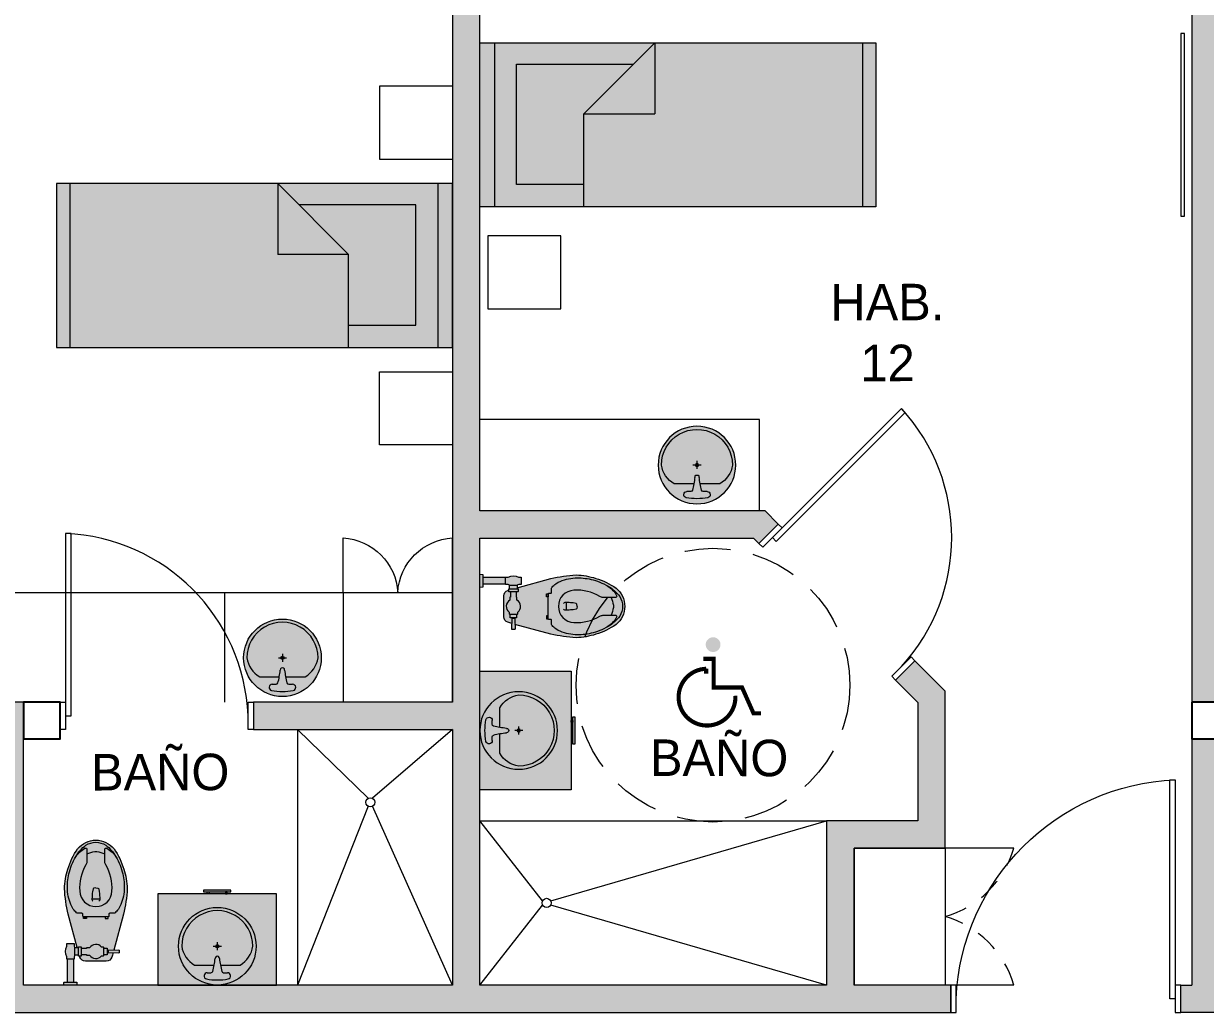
# Model space of a CAD drawing. Header units: metres. Extents: x 51 to 18146, y -212 to 18074.
# Drawn here: x 64.16 to 70.62, y 362.73 to 368.14 of the extents above; entities that cross this region are included whole.
import ezdxf

# ---------------------------------------------------------------- set-up
doc = ezdxf.new("R2010")
doc.units = ezdxf.units.M
doc.linetypes.add('DASHED2', pattern=[0.375, 0.25, -0.125])
doc.linetypes.add('HIDDEN2', pattern=[0.1875, 0.125, -0.0625])
doc.layers.get('0').update_dxf_attribs({"color": 250})
for name, color, linetype, lineweight in [('P0 - Estructura', 250, 'Continuous', 25), ('P0 - Mobiliario', 250, 'Continuous', 9), ('P0 - Paredes', 250, 'Continuous', 20), ('P0 - Puertas', 250, 'Continuous', 13), ('P0 - Textos', 250, 'Continuous', 13)]:
    doc.layers.add(name, color=color, linetype=linetype, lineweight=lineweight)
doc.layers.get('0').freeze()
doc.styles.add('CENTURY GOTHIC', font='GOTHIC.TTF')

# ---------------------------------------------------------------- blocks, each defined once
blk = doc.blocks.new('*U190')
for points in [[(-0.2000000028223909, 0.1499999940817066), (-0.1700000027944513, 0.1499999960497846), (-0.1700000011031333, -2.4600993e-09), (-0.2000000008982423, -2.5655322e-09)], [(0.8299999974989153, 0.1499999995642128), (0.8599999970611937, 0.1499999996696457), (0.8599999986360963, 3.022407e-09), (0.8299999993066485, -8.083161e-10)], [(0.830000002790325, -0.9250000010318336), (0.8299999972968365, 0.0749999984466258), (0.7999999972688967, 0.074999998341193), (0.800000001947478, -0.9250000029999116)]]:
    blk.add_lwpolyline(points, close=True)
blk.add_arc((0.874737891734953, 0.1197378909785973), 1.045695340698735, 182.452029120191, 267.5479714204705)
blk = doc.blocks.new('*U180')
at = {"true_color": 0xffffff, "transparency": 33554648}
h = blk.add_hatch(color=7, dxfattribs=at)
h.dxf.hatch_style = 1
edge = h.paths.add_edge_path()
edge.add_arc((0, -0.2414999999999736), 0.2415, 0, 360)
for p, q in [((0, -0.2163256820948618), (0, -0.2654958906946376)), ((-0.0251743179051118, -0.2414999999999736), (0.0251743179051119, -0.2414999999999736)), ((-0.1415971398016609, -0.3589999999999236), (-0.0194043751166646, -0.3589999999999236)), ((0.019404375116892, -0.3589999999999236), (0.1415971398016609, -0.3589999999999236)), ((-0.0629496485748859, -0.4062846031793584), (-0.0393239013624225, -0.4062846031793584)), ((0.039323901365151, -0.4062846031793584), (0.0629496485751133, -0.4062846031793584)), ((0, -0.4829999999999737), (0, -0.4829999999999737))]:
    blk.add_line(p, q)
for radius in [0.2415, 0.01]:
    blk.add_circle((0, -0.2414999999999736), radius)
for centre, radius, start, end in [((0, -0.2414999999999736), 0.2215, 359.9999991805735, 180.0000010560101), ((-0.0612184111591887, -0.2184225629652019), 0.1619344182730617, 188.1931735702387, 240.240138086049), ((0.0612184111591887, -0.2184225629652019), 0.1619344182730571, 299.7598619139509, 351.8068264297613), ((-0.5623570317511623, -0.2603682471880119), 0.5518385724188483, 345.5522968870517, 353.977452873383), ((0, -0.3172270947050606), 0.0136040385439314, 355.6157637962072, 184.3842362037927), ((0.5623570317486611, -0.2603682471881257), 0.551838572416039, 186.0225471266364, 194.4477031130903), ((-0.062949648574886, -0.4260937162447363), 0.0198091130653746, 89.99999999983065, 256.6163226065404), ((-0.0393239013624225, -0.3943398535229221), 0.0119447496564532, 270, 341.9046449538021), ((0.039323901365151, -0.3943398535229221), 0.0119447496564532, 198.0953550463533, 270), ((0.0629496485751133, -0.4260937162447363), 0.0198091130653746, 283.3836773934596, 90.00000000000003), ((0, -0.0637212258760087), 0.3875729818071575, 259.9649411936483, 280.0350588063517)]:
    blk.add_arc(centre, radius, start, end)
blk = doc.blocks.new('C-F-A')
at = {"layer": 'P0 - Mobiliario'}
for p, q in [((0.5126436360217631, -0.8058662673737853), (0.5126436360217631, -0.8052662952435202)), ((0.5132936360217633, -0.8058662673122807), (0.5132936360239982, -0.8052662952449173)), ((0.5138936368413269, -0.8052662952458485), (0.5138936368413268, -0.8061662672555073)), ((0.5138936368413268, -0.8058662672555073), (0.512643636021763, -0.8058662673737853)), ((0.5132936368413269, -0.8058662672555073), (0.5132936368413269, -0.8061662672555073))]:
    blk.add_line(p, q, dxfattribs=at)
at = {"layer": 'P0 - Mobiliario', "linetype": 'HIDDEN2'}
blk.add_lwpolyline([(0.512643636021763, -0.8058662673742508), (0.5113886368367822, -0.8058662673742508), (0.5113886368349194, -0.8052662673741579)], dxfattribs=at)
at = {"layer": 'P0 - Mobiliario'}
for centre, start, end in [((0.5132767607022898, -0.8058493911148731), 273.0485693599055, 356.9514252186351), ((0.5139105129803642, -0.8058493911148731), 183.0485747813646, 266.9514306400919)]:
    blk.add_arc(centre, 0.0003173252157834, start, end, dxfattribs=at)
at = {"layer": 'P0 - Mobiliario', "xscale": -0.00088, "yscale": 0.00088, "zscale": 0.00088, "rotation": 179.9998453658339}
blk.add_blockref('*U180', (0.512961647482589, -0.8057220125035383), dxfattribs=at)
blk = doc.blocks.new('*U202')
at = {"true_color": 0xe7e8e9, "transparency": 33554687}
h = blk.add_hatch(color=254, dxfattribs=at)
h.dxf.hatch_style = 1
h.paths.add_polyline_path([(-0.0550002811169236, 0.5000000253003237), (-0.0450002811167053, 0.5000000309227062), (-0.0450002923613852, 0.5100000309226881), (-0.0550002923616035, 0.5100000253003055)])
h.paths.add_polyline_path([(-0.1750002923614659, 0.5099999578322832), (-0.0250002923609486, 0.5100000421673395), (-0.0250002923609373, 0.5200000421675608), (-0.175000292361483, 0.5199999578325045)])
h.paths.add_polyline_path([(-0.1550002811163779, 0.4999999690770665), (-0.1450002811166144, 0.4999999746993354), (-0.1450002923612658, 0.5099999746993172), (-0.1550002923610293, 0.5099999690770483)])
h.paths.add_polyline_path([(-0.4249999999998787, -1.827259865e-07), (0.2249999999999261, 9.83908421e-08), (0.2249997188831572, 0.5000000983907285), (-0.4250002811166477, 0.4999998172740136)])
at = {"ltscale": 0.5}
for points in [[(-0.0250002979832743, 0.5200000421675578), (-0.17500029798382, 0.5199999578325015), (-0.1750002923614659, 0.5099999578322832), (-0.0250002923609486, 0.5100000421673395)], [(0.2249997188831572, 0.5000000983907285), (-0.4250002811166951, 0.4999999016090442), (-0.4249999999999261, -9.83909558e-08), (0.2249999999999261, 9.83908421e-08)], [(-0.1550002923610293, 0.5099999690770483), (-0.1450002923612658, 0.5099999746993172), (-0.1450002811166144, 0.4999999746993354), (-0.1550002811163779, 0.4999999690770665)], [(-0.0450002923613852, 0.5100000309226881), (-0.0550002923616035, 0.5100000253003055), (-0.0550002811169236, 0.5000000253003237), (-0.0450002811167053, 0.5000000309227062)]]:
    blk.add_lwpolyline(points, close=True, dxfattribs=at)
blk = doc.blocks.new('INOD-01')
at = {"true_color": 0xffffff, "transparency": 33554687}
h = blk.add_hatch(color=7, dxfattribs=at)
h.dxf.hatch_style = 1
edge = h.paths.add_edge_path()
edge.add_line((0.0002918474736075, -0.0003879760621057), (0.0002382510323397, -0.0001917094035475))
edge.add_line((0.0002382510323397, -0.0001917094035475), (0.000264723326868, -0.0001924088414627))
edge.add_arc((0.0002647808000099, -0.0001902336005938), 2.176e-06, 268.4865112817784, 360.0000000000022)
edge.add_line((0.0002669568000099, -0.0001902336005938), (0.0002669568000099, -0.0001771776005938))
edge.add_arc((0.0002647808000099, -0.0001771776005938), 2.176e-06, 2.1925e-12, 91.51348871822026)
edge.add_line((0.000264723326868, -0.0001750023597248), (0.0002339109941819, -0.0001758164679886))
edge.add_arc((-0.0012528411636875, -0.0006210368612465), 0.0015519836266862, 16.67076979263193, 17.55550343394369)
edge.add_arc((-0.0012528411636865, -0.0006210368612483), 0.0015519836266858, 17.55550343401838, 17.55821374517804)
edge.add_arc((0.000196855750372, -0.0001623293090523), 3.1446300254e-05, 17.55821374521364, 89.99999999978911)
edge.add_line((0.0001968557503721, -0.0001308830087983), (0.0001966447219775, -0.0001308830087983))
edge.add_line((0.0001966447219775, -0.0001308830087983), (8.22866498437e-05, -0.0001308830087983))
edge.add_arc((8.22866498437e-05, -0.0001623293090522), 3.1446300254e-05, 90.00000000000018, 162.4417862543645)
edge.add_arc((0.0015319835646691, -0.0006210368615053), 0.0015519836274946, 162.4417862543076, 162.4444965654751)
edge.add_arc((0.0015319835639032, -0.0006210368612465), 0.0015519836266863, 162.4444965660555, 162.6571959689197)
edge.add_line((5.05556381751e-05, -0.000158409064443), (4.42577066413e-05, -0.000158409064443))
edge.add_line((4.42577066413e-05, -0.000158409064443), (4.42577066413e-05, -0.0001627392005938))
edge.add_line((4.42577066413e-05, -0.0001627392005938), (2.3650696051e-05, -0.0001627392005938))
edge.add_arc((-3.00799999893e-05, -0.0001834942554702), 5.7599999999e-05, 21.12051381918062, 29.7974804259429)
edge.add_line((1.99045488869e-05, -0.0001548707533515), (1.99045488869e-05, -0.0001408000005937))
edge.add_line((1.99045488869e-05, -0.0001408000005937), (1.76000000099e-05, -0.0001408000005937))
edge.add_line((1.76000000099e-05, -0.0001408000005937), (1.76000000099e-05, -1.61280005937e-05))
edge.add_line((1.76000000099e-05, -1.61280005937e-05), (3.29732523855e-05, -1.61280005937e-05))
edge.add_arc((3.29732523855e-05, -1.37280005937e-05), 2.4e-06, 270.0000000000012, 356.9999999999856)
edge.add_line((3.53699632689e-05, -1.38536068887e-05), (3.60960000099e-05, -5.938e-13))
edge.add_line((3.60960000099e-05, -5.938e-13), (-3.60959999901e-05, -5.938e-13))
edge.add_line((-3.60959999901e-05, -5.938e-13), (-3.53699632491e-05, -1.38536068887e-05))
edge.add_arc((-3.29732523657e-05, -1.37280005937e-05), 2.4e-06, 183.0000000000167, 270.0000000000017)
edge.add_line((-3.29732523657e-05, -1.61280005938e-05), (-1.75999999901e-05, -1.61280005937e-05))
edge.add_line((-1.75999999901e-05, -1.61280005937e-05), (-1.75999999901e-05, -0.0001408000005937))
edge.add_line((-1.75999999901e-05, -0.0001408000005937), (-1.99045488671e-05, -0.0001408000005937))
edge.add_line((-1.99045488671e-05, -0.0001408000005937), (-1.99045488671e-05, -0.0001548707533515))
edge.add_arc((3.00800000089e-05, -0.0001834942554702), 5.7599999999e-05, 150.2025195740572, 209.7974804259428)
edge.add_line((-1.99045488671e-05, -0.0002121177575888), (-1.99045488671e-05, -0.0002266112005938))
edge.add_line((-1.99045488671e-05, -0.0002266112005938), (1.99045488869e-05, -0.0002266112005938))
edge.add_line((1.99045488869e-05, -0.0002266112005938), (1.99045488869e-05, -0.000212540447836))
edge.add_arc((-3.00799999892e-05, -0.0001839169457173), 5.7599999999e-05, 330.2025195740569, 338.8794861808192)
edge.add_line((2.3650696051e-05, -0.0002046720005938), (3.73515456954e-05, -0.0002046720005938))
edge.add_line((3.73515456954e-05, -0.0002046720005938), (-1.27050733918e-05, -0.0003879760621057))
edge.add_arc((0.000883996825248, -0.0005864974359908), 0.0009184144113163, 167.5166062891937, 176.3215260692015)
edge.add_arc((0.0003833216351227, -0.0005111474126847), 0.0004161714226488, 182.2621442327413, 197.4133275787918)
edge.add_arc((0.000374725779437, -0.0005146131149671), 0.0004069330158361, 197.3099173398628, 214.6376872902036)
edge.add_arc((0.0001401104933145, -0.0006654765836616), 0.0001284835175649, 218.7559047758317, 269.7595075541422)
edge.add_arc((0.0001390319069012, -0.0006654765836616), 0.0001284835175649, 270.2404924458575, 321.2440952241662)
edge.add_arc((-9.55833792213e-05, -0.0005146131149671), 0.0004069330158361, 325.3623127097956, 342.6900826601273)
edge.add_arc((-0.000104179234907, -0.0005111474126847), 0.0004161714226488, 342.5866724211986, 357.7378557672582)
edge.add_arc((-0.0006048544250323, -0.0005864974359908), 0.0009184144113163, 3.678473930798392, 12.48339371080601)
for p, q in [((-1.75999999901e-05, -0.0001408000005937), (-1.75999999901e-05, -1.61280005938e-05)), ((1.76000000099e-05, -0.0001408000005937), (1.76000000099e-05, -1.61280005938e-05)), ((0.0002066176000099, -0.0001908736005938), (0.0002066176000099, -0.0001765376005938)), ((0.000180593588431, -0.0002072576005938), (0.000180593588431, -0.0002072558843656)), ((0.0001178826573047, -0.0004726958628207), (0.0001612597431683, -0.0004726958628207))]:
    blk.add_line(p, q)
for points in [[(3.29732523855e-05, -1.61280005937e-05, 0.3989595459737203), (3.53699632689e-05, -1.38536068887e-05), (3.60960000099e-05, -5.938e-13), (-3.60959999901e-05, -5.938e-13), (-3.53699632491e-05, -1.38536068887e-05, 0.3989595459737218), (-3.29732523657e-05, -1.61280005938e-05)], [(5.74737066413e-05, -0.000158409064443), (4.42577066413e-05, -0.000158409064443), (4.42577066413e-05, -0.0002090021367445), (5.74737066413e-05, -0.0002090021367445, 0.4142135623730943), (5.98737066413e-05, -0.0002066021367445), (5.98737066413e-05, -0.000160809064443, 0.4142135623735644)]]:
    blk.add_lwpolyline(points, format="xyb", close=True)
for points in [[(3.73515456954e-05, -0.0002046720005938), (-1.27050733918e-05, -0.0003879760621057, 0.0384376232708101), (-3.25254619771e-05, -0.0005275743680697, 0.0662059872184115), (-1.37769603512e-05, -0.0006356920171529, 0.075751054727309), (3.99164801587e-05, -0.0007459077592939, 0.2262934232875251), (0.0001395712001078, -0.0007939589694142, 0.2262934232875266), (0.0002392259200569, -0.0007459077592939, 0.075751054727309), (0.0002929193605669, -0.0006356920171529, 0.0662059872184115), (0.0003116678621927, -0.0005275743680697, 0.0384376232708101), (0.0002918474736075, -0.0003879760621057), (0.0002382510323397, -0.0001917094035475)], [(2.3650696051e-05, -0.0001627392005938, 0.0378785093084316), (1.99045488869e-05, -0.0001548707533515), (1.99045488869e-05, -0.0001408000005937), (-1.99045488671e-05, -0.0001408000005937), (-1.99045488671e-05, -0.0001548707533515, 0.2660558827263071), (-1.99045488671e-05, -0.0002121177575888), (-1.99045488671e-05, -0.0002266112005938), (1.99045488869e-05, -0.0002266112005938), (1.99045488869e-05, -0.000212540447836, 0.0378785093084317), (2.3650696051e-05, -0.0002046720005938)], [(0.0002339109941819, -0.0001758164679886, 0.0038603979375891), (0.0002268591426284, -0.0001529127527126, 1.18259633602e-05), (0.0002268369968987, -0.00015284275771, 0.327052198794663), (0.000196855750372, -0.0001308830087983), (0.0001966447219775, -0.0001308830087983), (8.24976782382e-05, -0.0001308830087983), (8.22866498437e-05, -0.0001308830087983, 0.3270521987946629), (5.2305403317e-05, -0.0001528427577099, 1.18259633601e-05), (5.22832575872e-05, -0.0001529127527126, 0.0009280764907097), (5.05556381751e-05, -0.000158409064443)], [(5.98737066413e-05, -0.0001671552005938), (8.83712000099e-05, -0.0001671552005938), (8.83712000099e-05, -0.0001641573180548), (0.0001056261709735, -0.0001641573180548, -0.5379008791039003), (0.0001708714179404, -0.0001601536005938), (0.000180593588431, -0.0001601536005938), (0.0001825024000099, -0.0001620624121726), (0.0001825024000099, -0.0002053487890149), (0.000180593588431, -0.0002072576005938), (0.0001708714179406, -0.0002072576005938, -0.5380478875231625), (0.0001056172595807, -0.0002032384005938), (8.83712000099e-05, -0.0002032384005938), (8.83712000099e-05, -0.0002002560005938), (5.98737066413e-05, -0.0002002560005938)], [(0.0002021504000099, -0.0001933318851751, 0.0763482395148187), (0.0002066176000099, -0.0001908736005938), (0.000264723326868, -0.0001924088414627, 0.421971777180901), (0.0002669568000099, -0.0001902336005938), (0.0002669568000099, -0.0001771776005938, 0.4219717771809204), (0.000264723326868, -0.0001750023597248), (0.0002066176000099, -0.0001765376005938, 0.0763482395148204), (0.0002021504000099, -0.0001740793160124)], [(0.0001395712002365, -0.0003739555502288), (7.18935035182e-05, -0.0003739555502288, 0.4061813241343537), (6.81073048658e-05, -0.0003774445621311), (6.81073048658e-05, -0.0003878493849188, -0.4440172768090673), (6.20976410165e-05, -0.0003928962984438), (3.97847998381e-05, -0.0003928962984438, 0.1438469578059684), (3.43935864718e-05, -0.0003954436925504, 0.0482381198471497), (1.60773100786e-05, -0.0004157084602697), (7.8783026355e-06, -0.0004293868996631, 0.0993278735155251), (-1.60211943743e-05, -0.0005217433313045, 0.066881327153603), (-8.2041698472e-06, -0.0006088583538911, 0.081512776691417), (2.92823564273e-05, -0.0007020492371039, 0.1112856783503353), (8.56062717975e-05, -0.0007663386674882, 0.1252006655262719), (0.0001395712001721, -0.0007822357323021, 0.1252006655262719), (0.0001935361285468, -0.0007663386674882, 0.1112856783503353), (0.000249860043917, -0.0007020492371039, 0.081512776691417), (0.0002873465701915, -0.0006088583538911, 0.066881327153603), (0.0002951635947186, -0.0005217433313045, 0.0993278735155251), (0.0002712640977088, -0.0004293868996631), (0.0002630650902657, -0.0004157084602697, 0.0482381198471497), (0.0002447488138724, -0.0003954436925504, 0.1438469578059684), (0.0002393576005062, -0.0003928962984438), (0.0002170447593278, -0.0003928962984438, -0.4440172768090673), (0.0002110350954785, -0.0003878493849188), (0.0002110350954785, -0.0003774445621311, 0.4061813241343537), (0.0002072488968261, -0.0003739555502288), (0.0001395712001078, -0.0003739555502288)], [(2.69653758376e-05, -0.0006981647735054, 0.1342459237053753), (8.01265500507e-05, -0.0007492590977242, 0.6295442393258791), (9.08990182353e-05, -0.0007421851418912), (9.08990182353e-05, -0.0006740476619452, 0.129257394288638), (8.50943098931e-05, -0.0006577741512603, -0.1489843020424669), (5.13898260291e-05, -0.0005150487915121, -0.9657174645196754), (0.0002277525741865, -0.0005150487915121, -0.1489843020424669), (0.0001940480903225, -0.0006577741512603, 0.129257394288638), (0.0001882433819804, -0.0006740476619452), (0.0001882433819804, -0.0007421851418912, 0.6295442393258791), (0.0001990158501649, -0.0007492590977242, 0.1342459237053753), (0.000252177024378, -0.0006981647735054)], [(0.0001395712001128, -0.0005326198181152), (0.0001282967442991, -0.000530824833551, -0.2859930065653504), (0.0001239851846624, -0.0005265548146609), (0.0001209619268648, -0.000510603787351, -0.0096572455949556), (0.0001185859735593, -0.0004812373990253), (0.0001178826573047, -0.0004726958628207, -0.2787004730350135), (0.0001232404679758, -0.0004587671980262)], [(0.0001395712003601, -0.0005326198181152), (0.0001508456561738, -0.000530824833551, 0.2859930065653504), (0.0001551572158105, -0.0005265548146609), (0.0001581804736081, -0.000510603787351, 0.0096572455949556), (0.0001605564269137, -0.0004812373990253), (0.0001612597431683, -0.0004726958628207, 0.2787004730350135), (0.0001559019324971, -0.0004587671980262)], [(9.08494790077e-05, -0.0007185351238292, 0.0687483220196974), (0.0001335441688653, -0.0007313846657857), (0.0001455982313504, -0.0007313846657857, 0.0687483220196972), (0.000188292921208, -0.0007185351238292)]]:
    blk.add_lwpolyline(points, format="xyb")
for points in [[(4.42577066413e-05, -0.0001627392005938), (2.35776000098e-05, -0.0001627392005938), (2.35776000098e-05, -0.0002046720005938), (4.42577066413e-05, -0.0002046720005938)], [(0.0001825024000099, -0.0002011776005938), (0.0002021504000099, -0.0002011776005938), (0.0002021504000099, -0.0001662336005938), (0.0001825024000099, -0.0001662336005938)]]:
    blk.add_lwpolyline(points)
for points in [[(7.18935033896e-05, -0.0003739555502288), (8.77249324352e-05, -0.0003739555502288), (8.77249324352e-05, -0.0003643504567444), (7.18935033896e-05, -0.0003643504567444)], [(0.0002072488968261, -0.0003739555502288), (0.0001914174677804, -0.0003739555502288), (0.0001914174677804, -0.0003643504567444), (0.0002072488968261, -0.0003643504567444)]]:
    blk.add_lwpolyline(points, close=True)
blk = doc.blocks.new('CAMA01')
at = {"true_color": 0xffffff, "transparency": 33554610}
h = blk.add_hatch(color=7, dxfattribs=at)
h.dxf.hatch_style = 1
h.paths.add_polyline_path([(-2.8824434e-09, -0.0021700000017881), (0, 1.8626e-12), (0.0009000000013039, -1.1920929e-09), (0.0008999971123412, -0.0021700011976063)])
for p, q in [((0.0008999998944213, -8.02843601183e-05), (-1.066413e-10, -8.02831587122e-05)), ((0.0001219024024904, -0.0005678501427174), (0.0001219028891064, -0.000200283318758)), ((0.0001219028891064, -0.000200283318758), (0.0007819028915837, -0.0002002841942012)), ((0.0007819028915837, -0.0002002841942012), (0.0007819020384897, -0.0008404724586327)), ((1.3510794379e-06, -0.0005694204699248), (0.0005095589705743, -0.000569421146065)), ((0.0005095589705743, -0.000569421146065), (0.0005095584532246, -0.0009580084774643)), ((0.0008999987235293, -0.0009580089971423), (0.0005095589705743, -0.000569421146065)), ((0.0008999987235293, -0.0009580089971423), (0.0005095584532246, -0.0009580084774643)), ((0.0008999972106364, -0.0020961682585045), (-2.78437e-09, -0.0020961670682743))]:
    blk.add_line(p, q)
blk.add_lwpolyline([(-2.8824434e-09, -0.0021700000017881), (0, 1.8626e-12), (0.0009000000013039, -1.1920929e-09), (0.0008999971123412, -0.0021700011976063)], close=True)
blk = doc.blocks.new('*U189')
for points in [[(-0.1700000014132812, 1.275000000244472), (-0.1699999996204857, 0.0750000011175874), (-0.139999999592546, 0.0750000011175874), (-0.1400000005704346, 1.275000002107117)], [(-0.1700000000861468, 4e-16), (-0.1999999996484252, 4e-16), (-0.2000000006961635, 0.149999996647239), (-0.1700000013667158, 0.1500000003725293)], [(1.059999999883585, 1.6763807e-09), (1.029999999855645, -1.862644e-10), (1.029999998691491, 0.1499999983236194), (1.0599999984866, 0.1499999983236194)]]:
    blk.add_lwpolyline(points, close=True)
blk.add_arc((-0.2236854728948361, 0.0213145304730344), 1.254834408397315, 2.452028918829121, 87.54797121910858)
blk = doc.blocks.new('-COL40-')
at = {"color": 0}
blk.add_lwpolyline([(-0.1999999999710837, 0.1999999998887603), (-0.1999999999710837, -0.200000000115196), (0.2000000000328441, -0.200000000115196), (0.2000000000328441, 0.1999999998887603)], close=True, dxfattribs=at)

msp = doc.modelspace()

# ---------------------------------------------------------------- hatches: boundary and pattern name
at = {"layer": 'P0 - Mobiliario', "extrusion": (-7.7063005e-09, -5.827071e-10, 1)}
h = msp.add_hatch(color=256, dxfattribs=at)
h.dxf.hatch_style = 1
edge = h.paths.add_edge_path()
edge.add_arc((67.9284883722216, 364.7394080990553), 0.0404368903803699, 28.19232846841009, 388.1923284684102)
h = msp.add_hatch(color=256, dxfattribs=at)
h.dxf.hatch_style = 1
edge = h.paths.add_edge_path()
edge.add_arc((67.9284883722216, 364.7394080990553), 0.0404368903803699, 28.19232846841009, 388.1923284684102)
at = {"layer": 'P0 - Paredes'}
h = msp.add_hatch(color=256, dxfattribs=at)
h.dxf.hatch_style = 1
h.paths.add_polyline_path([(66.65219884902238, 370.6672018551827), (68.40011391474307, 370.6673913839459), (68.40015494270622, 370.8172194436789), (68.40011803205311, 370.8172194553018), (66.50237079626322, 370.8170136638284), (66.50237079626322, 364.4243648875356), (65.41362026888132, 364.4243648270369), (65.41362029120326, 364.2745369603634), (66.50237079626322, 364.2745368338227), (66.50237079440058, 362.8761416605115), (64.15506461156905, 362.8761416600347), (64.15506461156905, 364.2245955223442), (64.15506461343169, 364.4243646712303), (64.00523655880988, 364.4243071935773), (64.00523655880988, 362.8761417711974), (63.92532823894918, 362.8761418148875), (63.92532826127112, 362.7263149049878), (69.22924138401449, 362.7263150589466), (69.22924140633643, 362.8761432670355), (68.69984894680977, 362.8761431070566), (68.69984895797074, 363.6252833010555), (69.19927577197552, 363.6252833052278), (69.19927577197552, 364.4851576938033), (69.03334964351356, 364.6510838212967), (68.92741084465383, 364.5451337603331), (69.0494477173537, 364.4230968858004), (69.0494477173537, 363.7751113594175), (68.55002089218796, 363.7751113640666), (68.55002089218796, 362.8761431298256), (66.65219884902238, 362.8761429874897), (66.65219885088503, 365.3220650283694), (68.15047937475146, 365.3220652395487), (68.1787312245369, 365.2938133907318), (68.28467565886676, 365.3997578236461), (68.21254017950595, 365.4718933025599), (66.65219884902238, 365.4718930829763)])
h = msp.add_hatch(color=256, dxfattribs=at)
h.dxf.hatch_style = 1
h.paths.add_polyline_path([(70.6975563274771, 370.66720048213), (70.54772827471793, 370.6672004816532), (70.54772827285528, 364.4243662615419), (70.69755632933975, 364.424366261065)])
h.paths.add_polyline_path([(70.69755632933975, 364.2245955218673), (70.54772827285528, 364.2245955223442), (70.54772827471793, 362.8761416614056), (70.48779707482457, 362.8761416614056), (70.48779707482457, 362.7263122332692), (70.75748752550781, 362.7263122337461), (70.7574875292331, 362.8761402878761), (70.69755632933975, 362.8761402878761)])

# ---------------------------------------------------------------- linework, layer by layer
at = {"layer": 'P0 - Mobiliario'}
for p, q in [((66.65219886390865, 365.9713227658868), (66.65219810110331, 366.4268665229082)), ((65.6533452154398, 364.2745370584726), (65.6533452154398, 362.8761418856382)), ((66.04120286223292, 363.8985848039389), (65.6533452154398, 364.2745370584726)), ((66.50237080928683, 364.2745368334055), (66.0645704304874, 363.8985848039389)), ((66.04120286223292, 363.8544460626245), (65.6533452154398, 362.8761418856382)), ((66.50237080928683, 362.8761416605115), (66.0645704304874, 363.8544460626245)), ((66.65219886390865, 363.7751113598943), (68.55002090707421, 363.7751113594175)), ((66.99551537503302, 363.3373109815121), (66.65219886390865, 363.7751113598943)), ((67.03965411774814, 363.3373109815121), (68.55002090707421, 363.7751113594175)), ((69.57384590387345, 363.6252832685113), (68.69984337086974, 363.625283379674)), ((69.19927578499913, 363.6252833057046), (69.19927584268153, 362.8761431786418)), ((66.65219886390865, 362.8761430340409), (66.99551537688076, 363.3139434123635)), ((68.55002090707421, 362.8761430386901), (67.03965411774814, 363.3139434123635)), ((69.5738458480537, 362.8761431879997), (68.69984331505, 362.8761417809725))]:
    msp.add_line(p, q, dxfattribs=at)
for points in [[(70.48779705621303, 368.0847247211933), (70.48779705621303, 367.0858710257411), (70.50777412967383, 367.085871026218), (70.50777412967383, 368.0847247207165)], [(66.69648751349747, 366.5780039718747), (67.09602899186314, 366.5780039709807), (67.09602899372578, 366.9775454493165), (66.69648751536012, 366.9775454488397)]]:
    msp.add_lwpolyline(points, close=True, dxfattribs=at)
for points in [[(66.50237081114948, 367.7964070100784), (66.10282933278381, 367.7964070109725), (66.10282933092117, 367.3968655326366), (66.50237080928683, 367.3968655326366)], [(66.50237080928683, 365.8340347867608), (66.10282933278381, 365.8340347867608), (66.10282933092117, 366.2335762651563), (66.50237080742419, 366.2335762651563)], [(68.18278248690069, 365.4718932983279), (68.18278345435859, 365.9713201453686), (66.65219886018336, 365.9713201467991)]]:
    msp.add_lwpolyline(points, dxfattribs=at)
at = {"layer": 'P0 - Mobiliario', "extrusion": (-7.7063005e-09, -5.827071e-10, 1), "const_width": 0.0224742081371338, "elevation": -0.0698743139456814}
msp.add_lwpolyline([(67.8742017400712, 364.6619676508307), (67.93206613291802, 364.6619676526785), (67.93206613291802, 364.5046655243039), (68.08713898193838, 364.5046655256748), (68.14963274967673, 364.3635556553006), (68.19129432195427, 364.3635556571484)], dxfattribs=at)
msp.add_lwpolyline([(67.8742017400712, 364.6619676508307), (67.93206613291802, 364.6619676526785), (67.93206613291802, 364.5046655243039), (68.08713898193838, 364.5046655256748), (68.14963274967673, 364.3635556553006), (68.19129432195427, 364.3635556571484)], dxfattribs=at)
at = {"layer": 'P0 - Mobiliario', "extrusion": (-7.7063005e-09, -5.827071e-10, 1), "const_width": 0.0224742081371338, "elevation": -0.0698743149751939}
msp.add_lwpolyline([(67.89070491579177, 364.5803269426822), (67.89070491579177, 364.6073095245957, 2.448268473081638), (68.0504490439892, 364.4594589753747)], format="xyb", dxfattribs=at)
msp.add_lwpolyline([(67.89070491579177, 364.5803269426822), (67.89070491579177, 364.6073095245957, 2.448268473081638), (68.0504490439892, 364.4594589753747)], format="xyb", dxfattribs=at)
at = {"layer": 'P0 - Mobiliario', "linetype": 'DASHED2'}
msp.add_circle((67.92750900532306, 364.5175842651725, -1.96348800745e-05), 0.7491402712377943, dxfattribs=at)
at = {"layer": 'P0 - Mobiliario'}
for centre in [(66.05288664728403, 363.8765154335499), (67.01758474639058, 363.3256271969676)]:
    msp.add_circle(centre, 0.0249713423745931, dxfattribs=at)
at = {"layer": 'P0 - Mobiliario', "linetype": 'HIDDEN2'}
for centre, start, end in [((69.04650807622075, 363.7780511023998), 286.1560976040889, 343.8438915765606), ((69.04650807622075, 362.723375384748), 16.15610839854883, 73.84390239591104)]:
    msp.add_arc(centre, 0.5490202160595211, start, end, dxfattribs=at)
at = {"layer": 'P0 - Paredes'}
for p, q in [((70.54772827471793, 370.6672018551827), (70.54772827285528, 364.4243662615419)), ((70.54772827285528, 364.2245955223442), (70.54772827471793, 362.8761416614056)), ((70.48779707482457, 362.7263136063218), (70.48779707482457, 362.8761416614056)), ((70.75748752550781, 362.7263122337461), (70.48779707482457, 362.7263122332692))]:
    msp.add_line(p, q, dxfattribs=at)
for points in [[(68.92740523150563, 364.5451393860579), (69.04944773223997, 364.4230968862772), (69.04944773223997, 363.7751113598943), (68.55002090707421, 363.7751113645434), (68.55002090707421, 362.8761431298256), (66.652198862046, 362.8761429874897), (66.6521988657713, 365.3220650288463), (68.15047938963771, 365.3220652400256), (68.17873123940825, 365.2938133911491), (68.28467567002774, 365.3997578245998), (68.21254019252956, 365.4718933030367), (66.65219886390865, 365.4718930829763), (66.65219886390865, 370.6672018556595), (68.40011392776668, 370.6673913843632), (68.40015494270622, 370.8172194436789), (66.50237080928683, 370.8170136643052), (66.50237080928683, 364.4243648884893), (65.41362028190494, 364.4243648275137), (65.41362028190494, 364.2745369617343), (66.50237080928683, 364.2745368342996), (66.50237080928683, 362.8761416605115), (64.15506462645531, 362.8761416605115), (64.15506463761626, 364.4243646717072), (64.00523657183349, 364.4243071935773)], [(63.92532827615738, 362.7263149054647), (69.22924139517546, 362.7263150589466), (69.22924141936004, 362.8761432679892), (68.69984895983339, 362.8761431079507), (68.699848972857, 363.6252833015323), (69.19927578499913, 363.6252833057046), (69.19927578499913, 364.4851576938033), (69.03334965838492, 364.6510838217735), (68.9274108595401, 364.5451337603331)], [(68.69984893751143, 363.6252832680345), (68.69984899517894, 362.8761431414485)], [(70.48779707482457, 362.8761416614056), (70.54772829703987, 362.8761416609287)]]:
    msp.add_lwpolyline(points, dxfattribs=at)

# ---------------------------------------------------------------- block references
at = {"layer": 'P0 - Estructura', "transparency": 33554687, "xscale": 0.4994268474869228, "yscale": 0.4994268474869228, "zscale": 0.4994268474869228}
for p in [(64.25494999743998, 364.3244808914661), (70.64761364383996, 364.3244808914661)]:
    msp.add_blockref('-COL40-', p, dxfattribs=at)
at = {"layer": 'P0 - Mobiliario'}
for name, p, xscale, yscale, zscale, rotation in [('CAMA01', (66.65219888436793, 367.1358136214614), 998.8536949837255, 998.8536949837255, 998.8536949837255, 90.00007853488421), ('CAMA01', (66.50237076835334, 366.365736647129), -998.8536949837255, 998.8536949837255, 998.8536949837255, 269.9999214648871), ('*U180', (67.84030818586052, 365.9348978250623), -0.8789912515856775, 0.8789912515856775, 0.8789912515856775, 359.9998453719623), ('*U202', (66.65219900158048, 364.3691410169602, -1.24222363e-08), -0.9988536949837254, 0.9988536949837254, 0.9988536949837254, 269.9999213130066), ('*U180', (67.07675163947046, 364.2692545013428), -0.8789912515856778, 0.8789912515856778, 0.8789912515856775, 269.999845365834), ('*U202', (65.31482965546847, 362.8761412539482), 0.9988536949837254, 0.9988536949837254, 0.9988536949837254, 7.86867645837e-05), ('*U180', (65.21494314026833, 363.3006938909292, 1.236105e-08), 0.8789912515856777, 0.8789912515856777, 0.8789912515856777, 0.0001546339374434)]:
    msp.add_blockref(name, p, dxfattribs=dict(at, xscale=xscale, yscale=yscale, zscale=zscale, rotation=rotation))
at = {"layer": 'P0 - Mobiliario', "extrusion": (-6.3903563e-09, 1.6046931e-09, -1), "xscale": 998.8536949837255, "yscale": 998.8536949837255, "zscale": -998.8536949837252, "rotation": 270.0000113586804}
msp.add_blockref('INOD-01', (-66.65219886390865, 365.0884689789414, 1.599814979e-07), dxfattribs=at)
at = {"layer": 'P0 - Mobiliario', "extrusion": (-1.6046931e-09, -6.3903563e-09, -1), "xscale": 998.8536949837255, "yscale": 998.8536949837255, "zscale": -998.8536949837252, "rotation": 180.0000113586804}
msp.add_blockref('INOD-01', (-64.41086706216633, 362.8761416605115, -2.4222096646e-06), dxfattribs=at)
at = {"layer": 'P0 - Paredes', "xscale": -998.8536949837255, "yscale": 998.8536949837255, "zscale": 998.8536949837255, "rotation": 180}
msp.add_blockref('C-F-A', (-446.8021792394965, -439.918854630351), dxfattribs=at)
at = {"layer": 'P0 - Puertas', "yscale": 0.9988536949837254, "zscale": 0.9988536949837254}
for name, p, xscale, rotation in [('*U190', (68.89209041322768, 364.7923430665135), 0.9988536949837254, 134.9999992649585), ('*U190', (65.21384954179824, 364.424364802897), 0.9988536949837254, 180.0000085499556), ('*U189', (70.28802631238104, 362.7263149784803), -0.9988536949837254, 359.9999914498158)]:
    msp.add_blockref(name, p, dxfattribs=dict(at, xscale=xscale, rotation=rotation))

# ---------------------------------------------------------------- texts
at = {"layer": 'P0 - Textos', "char_height": 0.199770738996745, "attachment_point": 2, "style": 'CENTURY GOTHIC'}
for s, insert, rotation in [('{\\C0;HAB. 12}', (68.8818793207109, 366.7143364690542), 0.16618649236876298), ('BAÑO', (67.96188499377668, 364.2195130742788, -1.96348800745e-05), 359.8338135074026), ('BAÑO', (64.90224229063094, 364.1416150391698), 0.16618649236876298)]:
    msp.add_mtext_dynamic_manual_height_columns(s, width=0.0018619528952601, gutter_width=0.0029965610849512, heights=[0], dxfattribs=dict(at, insert=insert, rotation=rotation))

doc.saveas('drawing.dxf')
